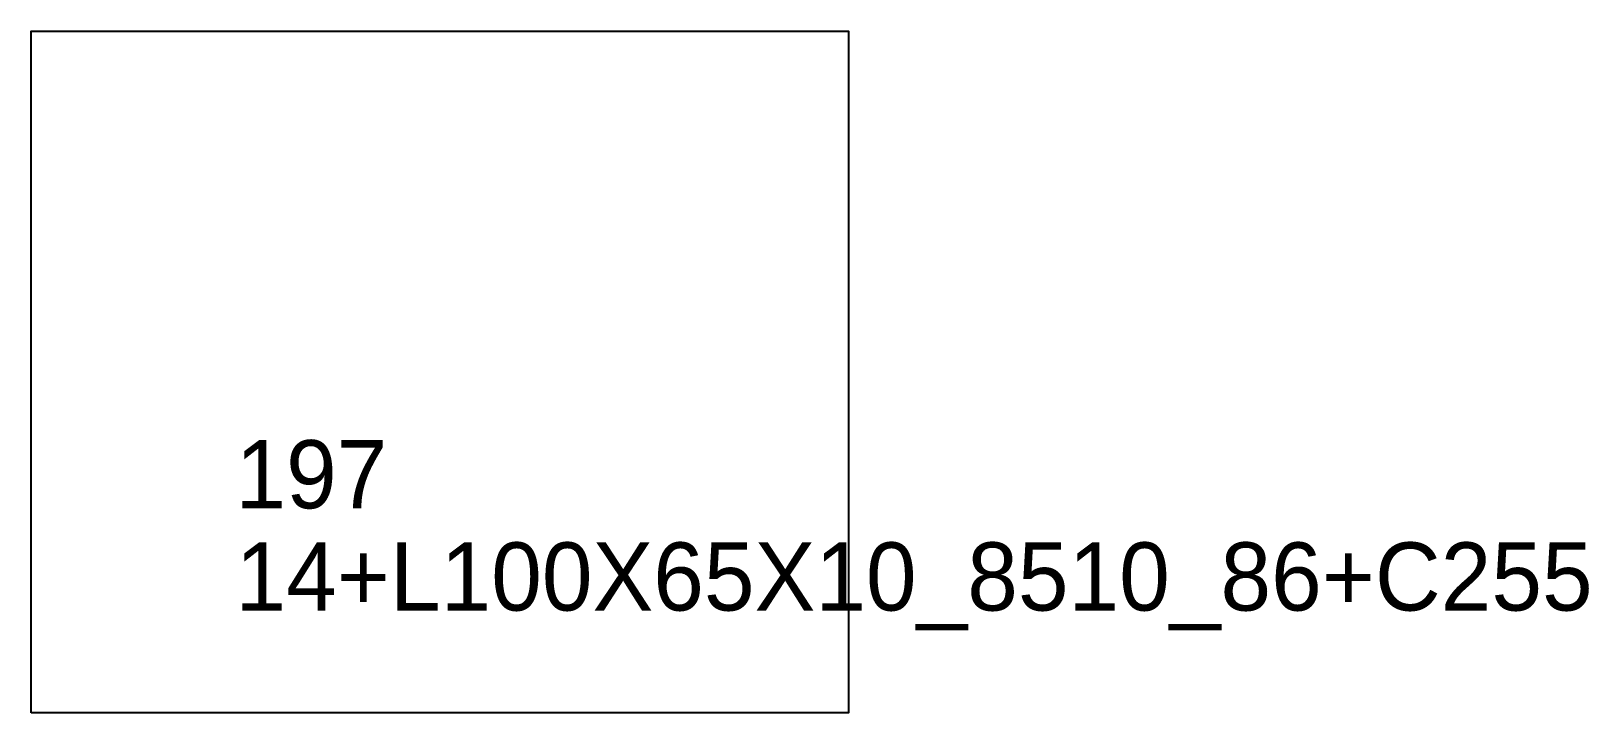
# Model space of a CAD drawing. Extents: x 0 to 229, y 0 to 100.
import ezdxf

# ---------------------------------------------------------------- set-up
doc = ezdxf.new("R2010")
doc.units = 0
for name, color, linetype in [('CUT', 7, 'CONTINUOUS'), ('SCRIBE', 3, 'CONTINUOUS'), ('TEXT', 7, 'CONTINUOUS')]:
    doc.layers.add(name, color=color, linetype=linetype)

msp = doc.modelspace()

# ---------------------------------------------------------------- linework, layer by layer
at = {"layer": 'CUT', "color": 7, "linetype": 'CONTINUOUS'}
msp.add_lwpolyline([(0, 0), (0, 100), (120, 100), (120, 0)], close=True, dxfattribs=at)

# ---------------------------------------------------------------- texts
at = {"layer": 'SCRIBE', "color": 3}
msp.add_text('197', height=10, dxfattribs=at).set_placement((30, 30))
at = {"layer": 'TEXT', "color": 7}
msp.add_text('14+L100X65X10_8510_86+C255', height=10, dxfattribs=at).set_placement((30, 15))

doc.saveas('drawing.dxf')
